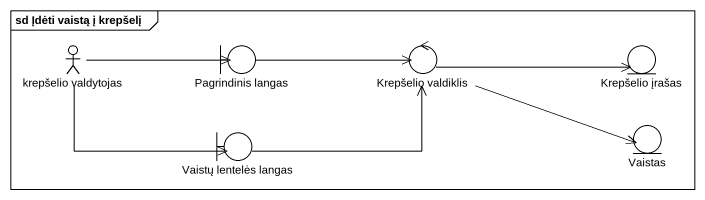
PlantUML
@startuml
mainframe sd Įdėti vaistą į krepšelį
actor "krepšelio valdytojas" as krepšelio_valdytojas
boundary "Pagrindinis langas" as Pagrindinis_langas
control "Krepšelio valdiklis" as Krepšelio_valdiklis
entity "Krepšelio įrašas" as Krepšelio_įrašas
boundary "Vaistų lentelės langas" as Vaistų_lentelės_langas
entity Vaistas
krepšelio_valdytojas -right-> Pagrindinis_langas
krepšelio_valdytojas -right-> Vaistų_lentelės_langas
Pagrindinis_langas -right-> Krepšelio_valdiklis
Krepšelio_valdiklis -right-> Krepšelio_įrašas
Krepšelio_valdiklis -right-> Vaistas
Vaistų_lentelės_langas -right-> Krepšelio_valdiklis
@enduml
